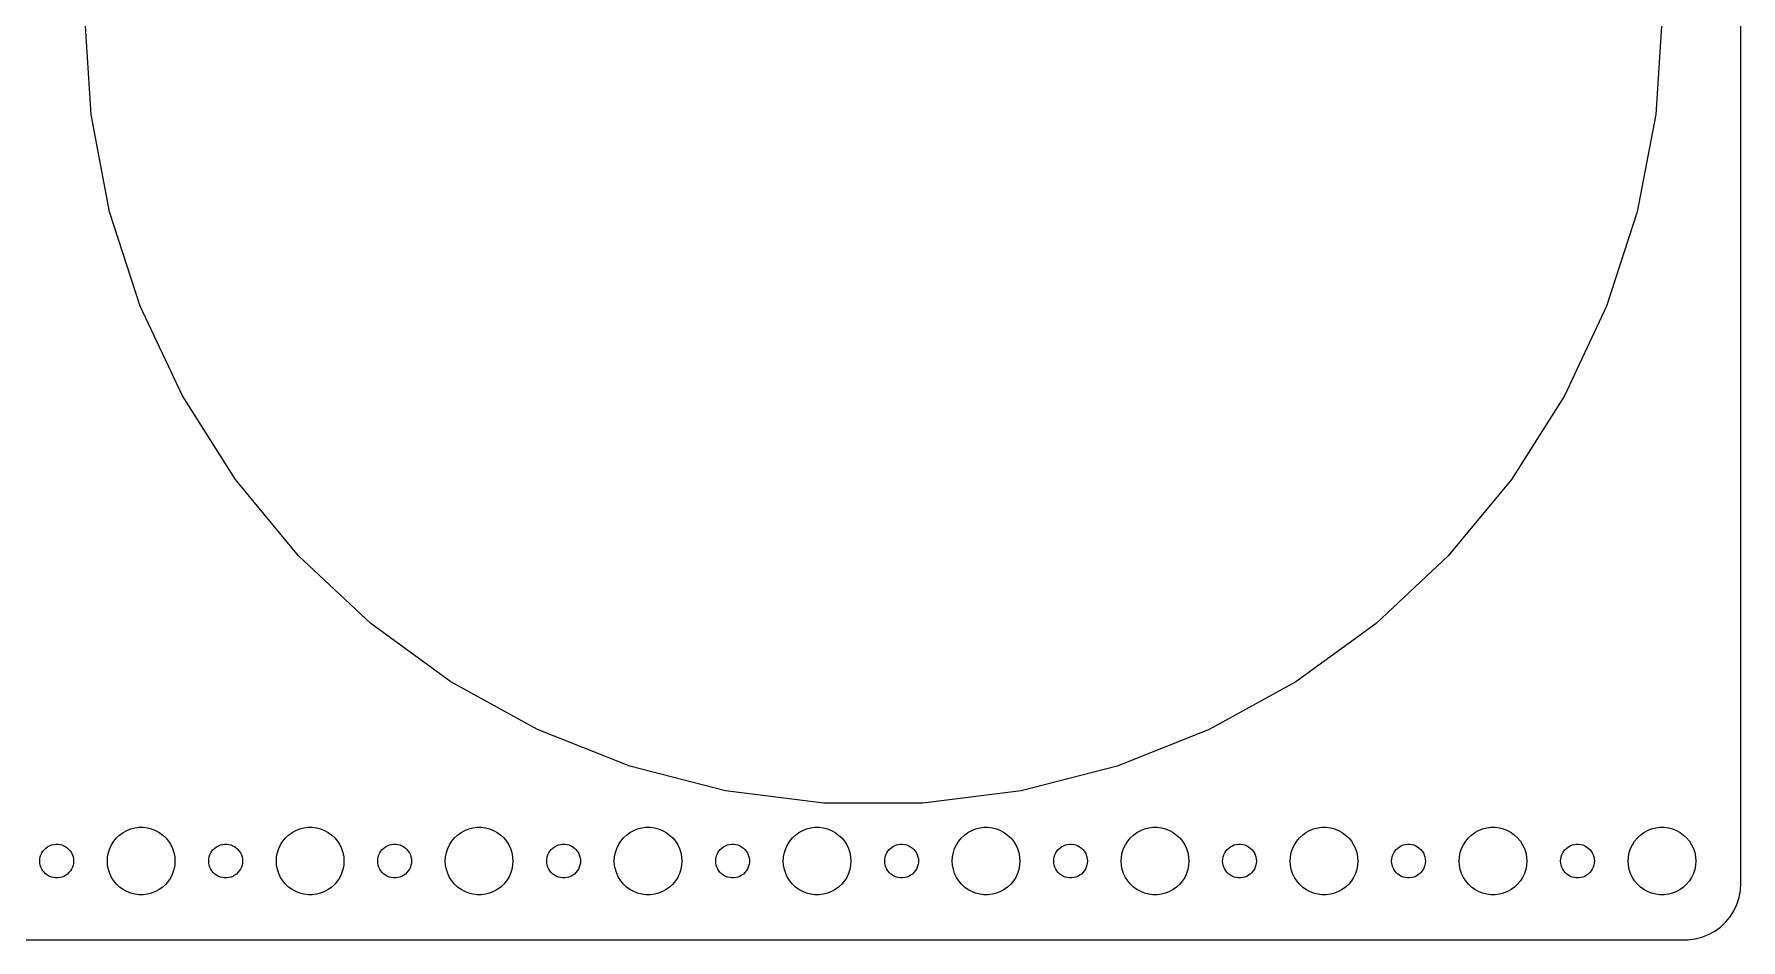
# Model space of a CAD drawing. Header units: metres. Extents: x -150 to 150, y -82 to 82.
# Drawn here: x -2 to 149.5, y -82 to -1.6 of the extents above; entities that cross this region are included whole.
import ezdxf

# ---------------------------------------------------------------- set-up
doc = ezdxf.new("R2010")
doc.units = ezdxf.units.M

msp = doc.modelspace()

# ---------------------------------------------------------------- linework, layer by layer
for p, q in [((149.5, -77), (149.5, 77)), ((3.05196, -8.77332), (2.5, 0)), ((142.5, 0), (141.948, -8.77332)), ((4.69917, -17.4083), (3.05196, -8.77332)), ((141.948, -8.77332), (140.301, -17.4083)), ((7.41563, -25.7687), (4.69917, -17.4083)), ((140.301, -17.4083), (137.584, -25.7687)), ((11.1585, -33.7227), (7.41563, -25.7687)), ((137.584, -25.7687), (133.841, -33.7227)), ((15.8688, -41.145), (11.1585, -33.7227)), ((133.841, -33.7227), (129.131, -41.145)), ((21.4722, -47.9183), (15.8688, -41.145)), ((129.131, -41.145), (123.528, -47.9183)), ((27.8803, -53.9359), (21.4722, -47.9183)), ((123.528, -47.9183), (117.12, -53.9359)), ((34.9921, -59.103), (27.8803, -53.9359)), ((117.12, -53.9359), (110.008, -59.103)), ((42.6954, -63.3379), (34.9921, -59.103)), ((110.008, -59.103), (102.305, -63.3379)), ((50.8688, -66.574), (42.6954, -63.3379)), ((102.305, -63.3379), (94.1312, -66.574)), ((59.3833, -68.7601), (50.8688, -66.574)), ((94.1312, -66.574), (85.6167, -68.7601)), ((68.1047, -69.8619), (59.3833, -68.7601)), ((85.6167, -68.7601), (76.8953, -69.8619)), ((76.8953, -69.8619), (68.1047, -69.8619)), ((5.31308, -72.9464), (5.58772, -72.6885)), ((5.58772, -72.6885), (5.89252, -72.467)), ((5.89252, -72.467), (6.22266, -72.2855)), ((6.22266, -72.2855), (6.57294, -72.1468)), ((6.57294, -72.1468), (6.93785, -72.0531)), ((6.93785, -72.0531), (7.31161, -72.0059)), ((7.31161, -72.0059), (7.68837, -72.0059)), ((7.68837, -72.0059), (8.06213, -72.0531)), ((8.06213, -72.0531), (8.42705, -72.1468)), ((8.42705, -72.1468), (8.77733, -72.2855)), ((8.77733, -72.2855), (9.10747, -72.467)), ((9.10747, -72.467), (9.41226, -72.6885)), ((9.41226, -72.6885), (9.6869, -72.9464)), ((20.3131, -72.9464), (20.5877, -72.6885)), ((20.5877, -72.6885), (20.8925, -72.467)), ((20.8925, -72.467), (21.2227, -72.2855)), ((21.2227, -72.2855), (21.5729, -72.1468)), ((21.5729, -72.1468), (21.9379, -72.0531)), ((21.9379, -72.0531), (22.3116, -72.0059)), ((22.3116, -72.0059), (22.6884, -72.0059)), ((22.6884, -72.0059), (23.0621, -72.0531)), ((23.0621, -72.0531), (23.427, -72.1468)), ((23.427, -72.1468), (23.7773, -72.2855)), ((23.7773, -72.2855), (24.1075, -72.467)), ((24.1075, -72.467), (24.4123, -72.6885)), ((24.4123, -72.6885), (24.6869, -72.9464)), ((35.3131, -72.9464), (35.5877, -72.6885)), ((35.5877, -72.6885), (35.8925, -72.467)), ((35.8925, -72.467), (36.2227, -72.2855)), ((36.2227, -72.2855), (36.5729, -72.1468)), ((36.5729, -72.1468), (36.9379, -72.0531)), ((36.9379, -72.0531), (37.3116, -72.0059)), ((37.3116, -72.0059), (37.6884, -72.0059)), ((37.6884, -72.0059), (38.0621, -72.0531)), ((38.0621, -72.0531), (38.427, -72.1468)), ((38.427, -72.1468), (38.7773, -72.2855)), ((38.7773, -72.2855), (39.1075, -72.467)), ((39.1075, -72.467), (39.4123, -72.6885)), ((39.4123, -72.6885), (39.6869, -72.9464)), ((50.3131, -72.9464), (50.5877, -72.6885)), ((50.5877, -72.6885), (50.8925, -72.467)), ((50.8925, -72.467), (51.2227, -72.2855)), ((51.2227, -72.2855), (51.5729, -72.1468)), ((51.5729, -72.1468), (51.9379, -72.0531)), ((51.9379, -72.0531), (52.3116, -72.0059)), ((52.3116, -72.0059), (52.6884, -72.0059)), ((52.6884, -72.0059), (53.0621, -72.0531)), ((53.0621, -72.0531), (53.427, -72.1468)), ((53.427, -72.1468), (53.7773, -72.2855)), ((53.7773, -72.2855), (54.1075, -72.467)), ((54.1075, -72.467), (54.4123, -72.6885)), ((54.4123, -72.6885), (54.6869, -72.9464)), ((65.3131, -72.9464), (65.5877, -72.6885)), ((65.5877, -72.6885), (65.8925, -72.467)), ((65.8925, -72.467), (66.2227, -72.2855)), ((66.2227, -72.2855), (66.573, -72.1468)), ((66.573, -72.1468), (66.9379, -72.0531)), ((66.9379, -72.0531), (67.3116, -72.0059)), ((67.3116, -72.0059), (67.6884, -72.0059)), ((67.6884, -72.0059), (68.0621, -72.0531)), ((68.0621, -72.0531), (68.427, -72.1468)), ((68.427, -72.1468), (68.7773, -72.2855)), ((68.7773, -72.2855), (69.1075, -72.467)), ((69.1075, -72.467), (69.4123, -72.6885)), ((69.4123, -72.6885), (69.6869, -72.9464)), ((80.3131, -72.9464), (80.5877, -72.6885)), ((80.5877, -72.6885), (80.8925, -72.467)), ((80.8925, -72.467), (81.2227, -72.2855)), ((81.2227, -72.2855), (81.573, -72.1468)), ((81.573, -72.1468), (81.9379, -72.0531)), ((81.9379, -72.0531), (82.3116, -72.0059)), ((82.3116, -72.0059), (82.6884, -72.0059)), ((82.6884, -72.0059), (83.0621, -72.0531)), ((83.0621, -72.0531), (83.427, -72.1468)), ((83.427, -72.1468), (83.7773, -72.2855)), ((83.7773, -72.2855), (84.1075, -72.467)), ((84.1075, -72.467), (84.4123, -72.6885)), ((84.4123, -72.6885), (84.6869, -72.9464)), ((95.3131, -72.9464), (95.5877, -72.6885)), ((95.5877, -72.6885), (95.8925, -72.467)), ((95.8925, -72.467), (96.2227, -72.2855)), ((96.2227, -72.2855), (96.573, -72.1468)), ((96.573, -72.1468), (96.9379, -72.0531)), ((96.9379, -72.0531), (97.3116, -72.0059)), ((97.3116, -72.0059), (97.6884, -72.0059)), ((97.6884, -72.0059), (98.0621, -72.0531)), ((98.0621, -72.0531), (98.427, -72.1468)), ((98.427, -72.1468), (98.7773, -72.2855)), ((98.7773, -72.2855), (99.1075, -72.467)), ((99.1075, -72.467), (99.4123, -72.6885)), ((99.4123, -72.6885), (99.6869, -72.9464)), ((110.313, -72.9464), (110.588, -72.6885)), ((110.588, -72.6885), (110.893, -72.467)), ((110.893, -72.467), (111.223, -72.2855)), ((111.223, -72.2855), (111.573, -72.1468)), ((111.573, -72.1468), (111.938, -72.0531)), ((111.938, -72.0531), (112.312, -72.0059)), ((112.312, -72.0059), (112.688, -72.0059)), ((112.688, -72.0059), (113.062, -72.0531)), ((113.062, -72.0531), (113.427, -72.1468)), ((113.427, -72.1468), (113.777, -72.2855)), ((113.777, -72.2855), (114.107, -72.467)), ((114.107, -72.467), (114.412, -72.6885)), ((114.412, -72.6885), (114.687, -72.9464)), ((125.313, -72.9464), (125.588, -72.6885)), ((125.588, -72.6885), (125.893, -72.467)), ((125.893, -72.467), (126.223, -72.2855)), ((126.223, -72.2855), (126.573, -72.1468)), ((126.573, -72.1468), (126.938, -72.0531)), ((126.938, -72.0531), (127.312, -72.0059)), ((127.312, -72.0059), (127.688, -72.0059)), ((127.688, -72.0059), (128.062, -72.0531)), ((128.062, -72.0531), (128.427, -72.1468)), ((128.427, -72.1468), (128.777, -72.2855)), ((128.777, -72.2855), (129.107, -72.467)), ((129.107, -72.467), (129.412, -72.6885)), ((129.412, -72.6885), (129.687, -72.9464)), ((140.313, -72.9464), (140.588, -72.6885)), ((140.588, -72.6885), (140.893, -72.467)), ((140.893, -72.467), (141.223, -72.2855)), ((141.223, -72.2855), (141.573, -72.1468)), ((141.573, -72.1468), (141.938, -72.0531)), ((141.938, -72.0531), (142.312, -72.0059)), ((142.312, -72.0059), (142.688, -72.0059)), ((142.688, -72.0059), (143.062, -72.0531)), ((143.062, -72.0531), (143.427, -72.1468)), ((143.427, -72.1468), (143.777, -72.2855)), ((143.777, -72.2855), (144.107, -72.467)), ((144.107, -72.467), (144.412, -72.6885)), ((144.412, -72.6885), (144.687, -72.9464)), ((-1.31445, -74.2774), (-1.21352, -74.1183)), ((-1.21352, -74.1183), (-1.09344, -73.9732)), ((-1.09344, -73.9732), (-0.95613, -73.8442)), ((-0.95613, -73.8442), (-0.80373, -73.7335)), ((-0.80373, -73.7335), (-0.63866, -73.6428)), ((-0.63866, -73.6428), (-0.46352, -73.5734)), ((-0.46352, -73.5734), (-0.28107, -73.5266)), ((-0.28107, -73.5266), (-0.09418, -73.503)), ((-0.09418, -73.503), (0.09418, -73.503)), ((0.09418, -73.503), (0.28107, -73.5266)), ((0.28107, -73.5266), (0.46352, -73.5734)), ((0.46352, -73.5734), (0.63866, -73.6428)), ((0.63866, -73.6428), (0.80373, -73.7335)), ((0.80373, -73.7335), (0.95613, -73.8442)), ((0.95613, -73.8442), (1.09344, -73.9732)), ((1.09344, -73.9732), (1.21352, -74.1183)), ((1.21352, -74.1183), (1.31445, -74.2774)), ((4.59424, -74.2539), (4.71066, -73.8956)), ((4.71066, -73.8956), (4.87108, -73.5547)), ((4.87108, -73.5547), (5.07294, -73.2366)), ((5.07294, -73.2366), (5.31308, -72.9464)), ((9.6869, -72.9464), (9.92705, -73.2366)), ((9.92705, -73.2366), (10.1289, -73.5547)), ((10.1289, -73.5547), (10.2893, -73.8956)), ((10.2893, -73.8956), (10.4057, -74.2539)), ((13.6855, -74.2774), (13.7865, -74.1183)), ((13.7865, -74.1183), (13.9065, -73.9732)), ((13.9065, -73.9732), (14.0439, -73.8442)), ((14.0439, -73.8442), (14.1963, -73.7335)), ((14.1963, -73.7335), (14.3613, -73.6428)), ((14.3613, -73.6428), (14.5365, -73.5734)), ((14.5365, -73.5734), (14.7189, -73.5266)), ((14.7189, -73.5266), (14.9058, -73.503)), ((14.9058, -73.503), (15.0942, -73.503)), ((15.0942, -73.503), (15.2811, -73.5266)), ((15.2811, -73.5266), (15.4635, -73.5734)), ((15.4635, -73.5734), (15.6387, -73.6428)), ((15.6387, -73.6428), (15.8037, -73.7335)), ((15.8037, -73.7335), (15.9561, -73.8442)), ((15.9561, -73.8442), (16.0934, -73.9732)), ((16.0934, -73.9732), (16.2135, -74.1183)), ((16.2135, -74.1183), (16.3145, -74.2774)), ((19.5942, -74.2539), (19.7107, -73.8956)), ((19.7107, -73.8956), (19.8711, -73.5547)), ((19.8711, -73.5547), (20.0729, -73.2366)), ((20.0729, -73.2366), (20.3131, -72.9464)), ((24.6869, -72.9464), (24.927, -73.2366)), ((24.927, -73.2366), (25.1289, -73.5547)), ((25.1289, -73.5547), (25.2893, -73.8956)), ((25.2893, -73.8956), (25.4057, -74.2539)), ((28.6855, -74.2774), (28.7865, -74.1183)), ((28.7865, -74.1183), (28.9065, -73.9732)), ((28.9065, -73.9732), (29.0439, -73.8442)), ((29.0439, -73.8442), (29.1963, -73.7335)), ((29.1963, -73.7335), (29.3613, -73.6428)), ((29.3613, -73.6428), (29.5365, -73.5734)), ((29.5365, -73.5734), (29.7189, -73.5266)), ((29.7189, -73.5266), (29.9058, -73.503)), ((29.9058, -73.503), (30.0942, -73.503)), ((30.0942, -73.503), (30.2811, -73.5266)), ((30.2811, -73.5266), (30.4635, -73.5734)), ((30.4635, -73.5734), (30.6387, -73.6428)), ((30.6387, -73.6428), (30.8037, -73.7335)), ((30.8037, -73.7335), (30.9561, -73.8442)), ((30.9561, -73.8442), (31.0934, -73.9732)), ((31.0934, -73.9732), (31.2135, -74.1183)), ((31.2135, -74.1183), (31.3145, -74.2774)), ((34.5942, -74.2539), (34.7107, -73.8956)), ((34.7107, -73.8956), (34.8711, -73.5547)), ((34.8711, -73.5547), (35.0729, -73.2366)), ((35.0729, -73.2366), (35.3131, -72.9464)), ((39.6869, -72.9464), (39.927, -73.2366)), ((39.927, -73.2366), (40.1289, -73.5547)), ((40.1289, -73.5547), (40.2893, -73.8956)), ((40.2893, -73.8956), (40.4057, -74.2539)), ((43.6855, -74.2774), (43.7865, -74.1183)), ((43.7865, -74.1183), (43.9065, -73.9732)), ((43.9065, -73.9732), (44.0439, -73.8442)), ((44.0439, -73.8442), (44.1963, -73.7335)), ((44.1963, -73.7335), (44.3613, -73.6428)), ((44.3613, -73.6428), (44.5365, -73.5734)), ((44.5365, -73.5734), (44.7189, -73.5266)), ((44.7189, -73.5266), (44.9058, -73.503)), ((44.9058, -73.503), (45.0942, -73.503)), ((45.0942, -73.503), (45.2811, -73.5266)), ((45.2811, -73.5266), (45.4635, -73.5734)), ((45.4635, -73.5734), (45.6387, -73.6428)), ((45.6387, -73.6428), (45.8037, -73.7335)), ((45.8037, -73.7335), (45.9561, -73.8442)), ((45.9561, -73.8442), (46.0934, -73.9732)), ((46.0934, -73.9732), (46.2135, -74.1183)), ((46.2135, -74.1183), (46.3145, -74.2774)), ((49.5942, -74.2539), (49.7107, -73.8956)), ((49.7107, -73.8956), (49.8711, -73.5547)), ((49.8711, -73.5547), (50.0729, -73.2366)), ((50.0729, -73.2366), (50.3131, -72.9464)), ((54.6869, -72.9464), (54.927, -73.2366)), ((54.927, -73.2366), (55.1289, -73.5547)), ((55.1289, -73.5547), (55.2893, -73.8956)), ((55.2893, -73.8956), (55.4057, -74.2539)), ((58.6855, -74.2774), (58.7865, -74.1183)), ((58.7865, -74.1183), (58.9065, -73.9732)), ((58.9065, -73.9732), (59.0439, -73.8442)), ((59.0439, -73.8442), (59.1963, -73.7335)), ((59.1963, -73.7335), (59.3613, -73.6428)), ((59.3613, -73.6428), (59.5365, -73.5734)), ((59.5365, -73.5734), (59.7189, -73.5266)), ((59.7189, -73.5266), (59.9058, -73.503)), ((59.9058, -73.503), (60.0942, -73.503)), ((60.0942, -73.503), (60.2811, -73.5266)), ((60.2811, -73.5266), (60.4635, -73.5734)), ((60.4635, -73.5734), (60.6387, -73.6428)), ((60.6387, -73.6428), (60.8037, -73.7335)), ((60.8037, -73.7335), (60.9561, -73.8442)), ((60.9561, -73.8442), (61.0934, -73.9732)), ((61.0934, -73.9732), (61.2135, -74.1183)), ((61.2135, -74.1183), (61.3145, -74.2774)), ((64.5943, -74.2539), (64.7107, -73.8956)), ((64.7107, -73.8956), (64.8711, -73.5547)), ((64.8711, -73.5547), (65.073, -73.2366)), ((65.073, -73.2366), (65.3131, -72.9464)), ((69.6869, -72.9464), (69.927, -73.2366)), ((69.927, -73.2366), (70.1289, -73.5547)), ((70.1289, -73.5547), (70.2893, -73.8956)), ((70.2893, -73.8956), (70.4057, -74.2539)), ((73.6855, -74.2774), (73.7865, -74.1183)), ((73.7865, -74.1183), (73.9065, -73.9732)), ((73.9065, -73.9732), (74.0439, -73.8442)), ((74.0439, -73.8442), (74.1963, -73.7335)), ((74.1963, -73.7335), (74.3613, -73.6428)), ((74.3613, -73.6428), (74.5365, -73.5734)), ((74.5365, -73.5734), (74.7189, -73.5266)), ((74.7189, -73.5266), (74.9058, -73.503)), ((74.9058, -73.503), (75.0942, -73.503)), ((75.0942, -73.503), (75.2811, -73.5266)), ((75.2811, -73.5266), (75.4635, -73.5734)), ((75.4635, -73.5734), (75.6387, -73.6428)), ((75.6387, -73.6428), (75.8037, -73.7335)), ((75.8037, -73.7335), (75.9561, -73.8442)), ((75.9561, -73.8442), (76.0934, -73.9732)), ((76.0934, -73.9732), (76.2135, -74.1183)), ((76.2135, -74.1183), (76.3145, -74.2774)), ((79.5943, -74.2539), (79.7107, -73.8956)), ((79.7107, -73.8956), (79.8711, -73.5547)), ((79.8711, -73.5547), (80.073, -73.2366)), ((80.073, -73.2366), (80.3131, -72.9464)), ((84.6869, -72.9464), (84.927, -73.2366)), ((84.927, -73.2366), (85.1289, -73.5547)), ((85.1289, -73.5547), (85.2893, -73.8956)), ((85.2893, -73.8956), (85.4057, -74.2539)), ((88.6855, -74.2774), (88.7865, -74.1183)), ((88.7865, -74.1183), (88.9065, -73.9732)), ((88.9065, -73.9732), (89.0439, -73.8442)), ((89.0439, -73.8442), (89.1963, -73.7335)), ((89.1963, -73.7335), (89.3613, -73.6428)), ((89.3613, -73.6428), (89.5365, -73.5734)), ((89.5365, -73.5734), (89.7189, -73.5266)), ((89.7189, -73.5266), (89.9058, -73.503)), ((89.9058, -73.503), (90.0942, -73.503)), ((90.0942, -73.503), (90.2811, -73.5266)), ((90.2811, -73.5266), (90.4635, -73.5734)), ((90.4635, -73.5734), (90.6387, -73.6428)), ((90.6387, -73.6428), (90.8037, -73.7335)), ((90.8037, -73.7335), (90.9561, -73.8442)), ((90.9561, -73.8442), (91.0934, -73.9732)), ((91.0934, -73.9732), (91.2135, -74.1183)), ((91.2135, -74.1183), (91.3145, -74.2774)), ((94.5943, -74.2539), (94.7107, -73.8956)), ((94.7107, -73.8956), (94.8711, -73.5547)), ((94.8711, -73.5547), (95.073, -73.2366)), ((95.073, -73.2366), (95.3131, -72.9464)), ((99.6869, -72.9464), (99.927, -73.2366)), ((99.927, -73.2366), (100.129, -73.5547)), ((100.129, -73.5547), (100.289, -73.8956)), ((100.289, -73.8956), (100.406, -74.2539)), ((103.686, -74.2774), (103.786, -74.1183)), ((103.786, -74.1183), (103.907, -73.9732)), ((103.907, -73.9732), (104.044, -73.8442)), ((104.044, -73.8442), (104.196, -73.7335)), ((104.196, -73.7335), (104.361, -73.6428)), ((104.361, -73.6428), (104.536, -73.5734)), ((104.536, -73.5734), (104.719, -73.5266)), ((104.719, -73.5266), (104.906, -73.503)), ((104.906, -73.503), (105.094, -73.503)), ((105.094, -73.503), (105.281, -73.5266)), ((105.281, -73.5266), (105.464, -73.5734)), ((105.464, -73.5734), (105.639, -73.6428)), ((105.639, -73.6428), (105.804, -73.7335)), ((105.804, -73.7335), (105.956, -73.8442)), ((105.956, -73.8442), (106.093, -73.9732)), ((106.093, -73.9732), (106.214, -74.1183)), ((106.214, -74.1183), (106.314, -74.2774)), ((109.594, -74.2539), (109.711, -73.8956)), ((109.711, -73.8956), (109.871, -73.5547)), ((109.871, -73.5547), (110.073, -73.2366)), ((110.073, -73.2366), (110.313, -72.9464)), ((114.687, -72.9464), (114.927, -73.2366)), ((114.927, -73.2366), (115.129, -73.5547)), ((115.129, -73.5547), (115.289, -73.8956)), ((115.289, -73.8956), (115.406, -74.2539)), ((118.686, -74.2774), (118.786, -74.1183)), ((118.786, -74.1183), (118.907, -73.9732)), ((118.907, -73.9732), (119.044, -73.8442)), ((119.044, -73.8442), (119.196, -73.7335)), ((119.196, -73.7335), (119.361, -73.6428)), ((119.361, -73.6428), (119.536, -73.5734)), ((119.536, -73.5734), (119.719, -73.5266)), ((119.719, -73.5266), (119.906, -73.503)), ((119.906, -73.503), (120.094, -73.503)), ((120.094, -73.503), (120.281, -73.5266)), ((120.281, -73.5266), (120.464, -73.5734)), ((120.464, -73.5734), (120.639, -73.6428)), ((120.639, -73.6428), (120.804, -73.7335)), ((120.804, -73.7335), (120.956, -73.8442)), ((120.956, -73.8442), (121.093, -73.9732)), ((121.093, -73.9732), (121.214, -74.1183)), ((121.214, -74.1183), (121.314, -74.2774)), ((124.594, -74.2539), (124.711, -73.8956)), ((124.711, -73.8956), (124.871, -73.5547)), ((124.871, -73.5547), (125.073, -73.2366)), ((125.073, -73.2366), (125.313, -72.9464)), ((129.687, -72.9464), (129.927, -73.2366)), ((129.927, -73.2366), (130.129, -73.5547)), ((130.129, -73.5547), (130.289, -73.8956)), ((130.289, -73.8956), (130.406, -74.2539)), ((133.686, -74.2774), (133.786, -74.1183)), ((133.786, -74.1183), (133.907, -73.9732)), ((133.907, -73.9732), (134.044, -73.8442)), ((134.044, -73.8442), (134.196, -73.7335)), ((134.196, -73.7335), (134.361, -73.6428)), ((134.361, -73.6428), (134.536, -73.5734)), ((134.536, -73.5734), (134.719, -73.5266)), ((134.719, -73.5266), (134.906, -73.503)), ((134.906, -73.503), (135.094, -73.503)), ((135.094, -73.503), (135.281, -73.5266)), ((135.281, -73.5266), (135.464, -73.5734)), ((135.464, -73.5734), (135.639, -73.6428)), ((135.639, -73.6428), (135.804, -73.7335)), ((135.804, -73.7335), (135.956, -73.8442)), ((135.956, -73.8442), (136.093, -73.9732)), ((136.093, -73.9732), (136.214, -74.1183)), ((136.214, -74.1183), (136.314, -74.2774)), ((139.594, -74.2539), (139.711, -73.8956)), ((139.711, -73.8956), (139.871, -73.5547)), ((139.871, -73.5547), (140.073, -73.2366)), ((140.073, -73.2366), (140.313, -72.9464)), ((144.687, -72.9464), (144.927, -73.2366)), ((144.927, -73.2366), (145.129, -73.5547)), ((145.129, -73.5547), (145.289, -73.8956)), ((145.289, -73.8956), (145.406, -74.2539)), ((-1.5, -75), (-1.48816, -74.812)), ((-1.48816, -75.188), (-1.5, -75)), ((-1.48816, -74.812), (-1.45287, -74.627)), ((-1.45287, -75.373), (-1.48816, -75.188)), ((-1.45287, -74.627), (-1.39465, -74.4478)), ((-1.39465, -75.5522), (-1.45287, -75.373)), ((-1.39465, -74.4478), (-1.31445, -74.2774)), ((-1.31445, -75.7226), (-1.39465, -75.5522)), ((-1.21352, -75.8817), (-1.31445, -75.7226)), ((1.31445, -75.7226), (1.21352, -75.8817)), ((1.31445, -74.2774), (1.39465, -74.4478)), ((1.39465, -75.5522), (1.31445, -75.7226)), ((1.39465, -74.4478), (1.45287, -74.627)), ((1.45287, -75.373), (1.39465, -75.5522)), ((1.45287, -74.627), (1.48816, -74.812)), ((1.48816, -75.188), (1.45287, -75.373)), ((1.48816, -74.812), (1.5, -75)), ((1.5, -75), (1.48816, -75.188)), ((4.5, -75), (4.52365, -74.624)), ((4.52365, -75.376), (4.5, -75)), ((4.52365, -74.624), (4.59424, -74.2539)), ((4.59424, -75.7461), (4.52365, -75.376)), ((4.71066, -76.1044), (4.59424, -75.7461)), ((10.4057, -75.7461), (10.2893, -76.1044)), ((10.4057, -74.2539), (10.4763, -74.624)), ((10.4763, -75.376), (10.4057, -75.7461)), ((10.4763, -74.624), (10.5, -75)), ((10.5, -75), (10.4763, -75.376)), ((13.5, -75), (13.5118, -74.812)), ((13.5118, -75.188), (13.5, -75)), ((13.5118, -74.812), (13.5471, -74.627)), ((13.5471, -75.373), (13.5118, -75.188)), ((13.5471, -74.627), (13.6053, -74.4478)), ((13.6053, -75.5522), (13.5471, -75.373)), ((13.6053, -74.4478), (13.6855, -74.2774)), ((13.6855, -75.7226), (13.6053, -75.5522)), ((13.7865, -75.8817), (13.6855, -75.7226)), ((16.3145, -75.7226), (16.2135, -75.8817)), ((16.3145, -74.2774), (16.3947, -74.4478)), ((16.3947, -75.5522), (16.3145, -75.7226)), ((16.3947, -74.4478), (16.4529, -74.627)), ((16.4529, -75.373), (16.3947, -75.5522)), ((16.4529, -74.627), (16.4882, -74.812)), ((16.4882, -75.188), (16.4529, -75.373)), ((16.4882, -74.812), (16.5, -75)), ((16.5, -75), (16.4882, -75.188)), ((19.5, -75), (19.5237, -74.624)), ((19.5237, -75.376), (19.5, -75)), ((19.5237, -74.624), (19.5942, -74.2539)), ((19.5942, -75.7461), (19.5237, -75.376)), ((19.7107, -76.1044), (19.5942, -75.7461)), ((25.4057, -75.7461), (25.2893, -76.1044)), ((25.4057, -74.2539), (25.4763, -74.624)), ((25.4763, -75.376), (25.4057, -75.7461)), ((25.4763, -74.624), (25.5, -75)), ((25.5, -75), (25.4763, -75.376)), ((28.5, -75), (28.5118, -74.812)), ((28.5118, -75.188), (28.5, -75)), ((28.5118, -74.812), (28.5471, -74.627)), ((28.5471, -75.373), (28.5118, -75.188)), ((28.5471, -74.627), (28.6053, -74.4478)), ((28.6053, -75.5522), (28.5471, -75.373)), ((28.6053, -74.4478), (28.6855, -74.2774)), ((28.6855, -75.7226), (28.6053, -75.5522)), ((28.7865, -75.8817), (28.6855, -75.7226)), ((31.3145, -75.7226), (31.2135, -75.8817)), ((31.3145, -74.2774), (31.3947, -74.4478)), ((31.3947, -75.5522), (31.3145, -75.7226)), ((31.3947, -74.4478), (31.4529, -74.627)), ((31.4529, -75.373), (31.3947, -75.5522)), ((31.4529, -74.627), (31.4882, -74.812)), ((31.4882, -75.188), (31.4529, -75.373)), ((31.4882, -74.812), (31.5, -75)), ((31.5, -75), (31.4882, -75.188)), ((34.5, -75), (34.5237, -74.624)), ((34.5237, -75.376), (34.5, -75)), ((34.5237, -74.624), (34.5942, -74.2539)), ((34.5942, -75.7461), (34.5237, -75.376)), ((34.7107, -76.1044), (34.5942, -75.7461)), ((40.4057, -75.7461), (40.2893, -76.1044)), ((40.4057, -74.2539), (40.4763, -74.624)), ((40.4763, -75.376), (40.4057, -75.7461)), ((40.4763, -74.624), (40.5, -75)), ((40.5, -75), (40.4763, -75.376)), ((43.5, -75), (43.5118, -74.812)), ((43.5118, -75.188), (43.5, -75)), ((43.5118, -74.812), (43.5471, -74.627)), ((43.5471, -75.373), (43.5118, -75.188)), ((43.5471, -74.627), (43.6053, -74.4478)), ((43.6053, -75.5522), (43.5471, -75.373)), ((43.6053, -74.4478), (43.6855, -74.2774)), ((43.6855, -75.7226), (43.6053, -75.5522)), ((43.7865, -75.8817), (43.6855, -75.7226)), ((46.3145, -75.7226), (46.2135, -75.8817)), ((46.3145, -74.2774), (46.3947, -74.4478)), ((46.3947, -75.5522), (46.3145, -75.7226)), ((46.3947, -74.4478), (46.4529, -74.627)), ((46.4529, -75.373), (46.3947, -75.5522)), ((46.4529, -74.627), (46.4882, -74.812)), ((46.4882, -75.188), (46.4529, -75.373)), ((46.4882, -74.812), (46.5, -75)), ((46.5, -75), (46.4882, -75.188)), ((49.5, -75), (49.5237, -74.624)), ((49.5237, -75.376), (49.5, -75)), ((49.5237, -74.624), (49.5942, -74.2539)), ((49.5942, -75.7461), (49.5237, -75.376)), ((49.7107, -76.1044), (49.5942, -75.7461)), ((55.4057, -75.7461), (55.2893, -76.1044)), ((55.4057, -74.2539), (55.4763, -74.624)), ((55.4763, -75.376), (55.4057, -75.7461)), ((55.4763, -74.624), (55.5, -75)), ((55.5, -75), (55.4763, -75.376)), ((58.5, -75), (58.5118, -74.812)), ((58.5118, -75.188), (58.5, -75)), ((58.5118, -74.812), (58.5471, -74.627)), ((58.5471, -75.373), (58.5118, -75.188)), ((58.5471, -74.627), (58.6053, -74.4478)), ((58.6053, -75.5522), (58.5471, -75.373)), ((58.6053, -74.4478), (58.6855, -74.2774)), ((58.6855, -75.7226), (58.6053, -75.5522)), ((58.7865, -75.8817), (58.6855, -75.7226)), ((61.3145, -75.7226), (61.2135, -75.8817)), ((61.3145, -74.2774), (61.3947, -74.4478)), ((61.3947, -75.5522), (61.3145, -75.7226)), ((61.3947, -74.4478), (61.4529, -74.627)), ((61.4529, -75.373), (61.3947, -75.5522)), ((61.4529, -74.627), (61.4882, -74.812)), ((61.4882, -75.188), (61.4529, -75.373)), ((61.4882, -74.812), (61.5, -75)), ((61.5, -75), (61.4882, -75.188)), ((64.5, -75), (64.5237, -74.624)), ((64.5237, -75.376), (64.5, -75)), ((64.5237, -74.624), (64.5943, -74.2539)), ((64.5943, -75.7461), (64.5237, -75.376)), ((64.7107, -76.1044), (64.5943, -75.7461)), ((70.4057, -75.7461), (70.2893, -76.1044)), ((70.4057, -74.2539), (70.4763, -74.624)), ((70.4763, -75.376), (70.4057, -75.7461)), ((70.4763, -74.624), (70.5, -75)), ((70.5, -75), (70.4763, -75.376)), ((73.5, -75), (73.5118, -74.812)), ((73.5118, -75.188), (73.5, -75)), ((73.5118, -74.812), (73.5471, -74.627)), ((73.5471, -75.373), (73.5118, -75.188)), ((73.5471, -74.627), (73.6053, -74.4478)), ((73.6053, -75.5522), (73.5471, -75.373)), ((73.6053, -74.4478), (73.6855, -74.2774)), ((73.6855, -75.7226), (73.6053, -75.5522)), ((73.7865, -75.8817), (73.6855, -75.7226)), ((76.3145, -75.7226), (76.2135, -75.8817)), ((76.3145, -74.2774), (76.3947, -74.4478)), ((76.3947, -75.5522), (76.3145, -75.7226)), ((76.3947, -74.4478), (76.4529, -74.627)), ((76.4529, -75.373), (76.3947, -75.5522)), ((76.4529, -74.627), (76.4882, -74.812)), ((76.4882, -75.188), (76.4529, -75.373)), ((76.4882, -74.812), (76.5, -75)), ((76.5, -75), (76.4882, -75.188)), ((79.5, -75), (79.5237, -74.624)), ((79.5237, -75.376), (79.5, -75)), ((79.5237, -74.624), (79.5943, -74.2539)), ((79.5943, -75.7461), (79.5237, -75.376)), ((79.7107, -76.1044), (79.5943, -75.7461)), ((85.4057, -75.7461), (85.2893, -76.1044)), ((85.4057, -74.2539), (85.4763, -74.624)), ((85.4763, -75.376), (85.4057, -75.7461)), ((85.4763, -74.624), (85.5, -75)), ((85.5, -75), (85.4763, -75.376)), ((88.5, -75), (88.5118, -74.812)), ((88.5118, -75.188), (88.5, -75)), ((88.5118, -74.812), (88.5471, -74.627)), ((88.5471, -75.373), (88.5118, -75.188)), ((88.5471, -74.627), (88.6053, -74.4478)), ((88.6053, -75.5522), (88.5471, -75.373)), ((88.6053, -74.4478), (88.6855, -74.2774)), ((88.6855, -75.7226), (88.6053, -75.5522)), ((88.7865, -75.8817), (88.6855, -75.7226)), ((91.3145, -75.7226), (91.2135, -75.8817)), ((91.3145, -74.2774), (91.3947, -74.4478)), ((91.3947, -75.5522), (91.3145, -75.7226)), ((91.3947, -74.4478), (91.4529, -74.627)), ((91.4529, -75.373), (91.3947, -75.5522)), ((91.4529, -74.627), (91.4882, -74.812)), ((91.4882, -75.188), (91.4529, -75.373)), ((91.4882, -74.812), (91.5, -75)), ((91.5, -75), (91.4882, -75.188)), ((94.5, -75), (94.5237, -74.624)), ((94.5237, -75.376), (94.5, -75)), ((94.5237, -74.624), (94.5943, -74.2539)), ((94.5943, -75.7461), (94.5237, -75.376)), ((94.7107, -76.1044), (94.5943, -75.7461)), ((100.406, -75.7461), (100.289, -76.1044)), ((100.406, -74.2539), (100.476, -74.624)), ((100.476, -75.376), (100.406, -75.7461)), ((100.476, -74.624), (100.5, -75)), ((100.5, -75), (100.476, -75.376)), ((103.5, -75), (103.512, -74.812)), ((103.512, -75.188), (103.5, -75)), ((103.512, -74.812), (103.547, -74.627)), ((103.547, -75.373), (103.512, -75.188)), ((103.547, -74.627), (103.605, -74.4478)), ((103.605, -75.5522), (103.547, -75.373)), ((103.605, -74.4478), (103.686, -74.2774)), ((103.686, -75.7226), (103.605, -75.5522)), ((103.786, -75.8817), (103.686, -75.7226)), ((106.314, -75.7226), (106.214, -75.8817)), ((106.314, -74.2774), (106.395, -74.4478)), ((106.395, -75.5522), (106.314, -75.7226)), ((106.395, -74.4478), (106.453, -74.627)), ((106.453, -75.373), (106.395, -75.5522)), ((106.453, -74.627), (106.488, -74.812)), ((106.488, -75.188), (106.453, -75.373)), ((106.488, -74.812), (106.5, -75)), ((106.5, -75), (106.488, -75.188)), ((109.5, -75), (109.524, -74.624)), ((109.524, -75.376), (109.5, -75)), ((109.524, -74.624), (109.594, -74.2539)), ((109.594, -75.7461), (109.524, -75.376)), ((109.711, -76.1044), (109.594, -75.7461)), ((115.406, -75.7461), (115.289, -76.1044)), ((115.406, -74.2539), (115.476, -74.624)), ((115.476, -75.376), (115.406, -75.7461)), ((115.476, -74.624), (115.5, -75)), ((115.5, -75), (115.476, -75.376)), ((118.5, -75), (118.512, -74.812)), ((118.512, -75.188), (118.5, -75)), ((118.512, -74.812), (118.547, -74.627)), ((118.547, -75.373), (118.512, -75.188)), ((118.547, -74.627), (118.605, -74.4478)), ((118.605, -75.5522), (118.547, -75.373)), ((118.605, -74.4478), (118.686, -74.2774)), ((118.686, -75.7226), (118.605, -75.5522)), ((118.786, -75.8817), (118.686, -75.7226)), ((121.314, -75.7226), (121.214, -75.8817)), ((121.314, -74.2774), (121.395, -74.4478)), ((121.395, -75.5522), (121.314, -75.7226)), ((121.395, -74.4478), (121.453, -74.627)), ((121.453, -75.373), (121.395, -75.5522)), ((121.453, -74.627), (121.488, -74.812)), ((121.488, -75.188), (121.453, -75.373)), ((121.488, -74.812), (121.5, -75)), ((121.5, -75), (121.488, -75.188)), ((124.5, -75), (124.524, -74.624)), ((124.524, -75.376), (124.5, -75)), ((124.524, -74.624), (124.594, -74.2539)), ((124.594, -75.7461), (124.524, -75.376)), ((124.711, -76.1044), (124.594, -75.7461)), ((130.406, -75.7461), (130.289, -76.1044)), ((130.406, -74.2539), (130.476, -74.624)), ((130.476, -75.376), (130.406, -75.7461)), ((130.476, -74.624), (130.5, -75)), ((130.5, -75), (130.476, -75.376)), ((133.5, -75), (133.512, -74.812)), ((133.512, -75.188), (133.5, -75)), ((133.512, -74.812), (133.547, -74.627)), ((133.547, -75.373), (133.512, -75.188)), ((133.547, -74.627), (133.605, -74.4478)), ((133.605, -75.5522), (133.547, -75.373)), ((133.605, -74.4478), (133.686, -74.2774)), ((133.686, -75.7226), (133.605, -75.5522)), ((133.786, -75.8817), (133.686, -75.7226)), ((136.314, -75.7226), (136.214, -75.8817)), ((136.314, -74.2774), (136.395, -74.4478)), ((136.395, -75.5522), (136.314, -75.7226)), ((136.395, -74.4478), (136.453, -74.627)), ((136.453, -75.373), (136.395, -75.5522)), ((136.453, -74.627), (136.488, -74.812)), ((136.488, -75.188), (136.453, -75.373)), ((136.488, -74.812), (136.5, -75)), ((136.5, -75), (136.488, -75.188)), ((139.5, -75), (139.524, -74.624)), ((139.524, -75.376), (139.5, -75)), ((139.524, -74.624), (139.594, -74.2539)), ((139.594, -75.7461), (139.524, -75.376)), ((139.711, -76.1044), (139.594, -75.7461)), ((145.406, -75.7461), (145.289, -76.1044)), ((145.406, -74.2539), (145.476, -74.624)), ((145.476, -75.376), (145.406, -75.7461)), ((145.476, -74.624), (145.5, -75)), ((145.5, -75), (145.476, -75.376)), ((-1.09344, -76.0268), (-1.21352, -75.8817)), ((-0.95613, -76.1558), (-1.09344, -76.0268)), ((-0.80373, -76.2665), (-0.95613, -76.1558)), ((-0.63866, -76.3572), (-0.80373, -76.2665)), ((-0.46352, -76.4266), (-0.63866, -76.3572)), ((-0.28107, -76.4734), (-0.46352, -76.4266)), ((-0.09418, -76.497), (-0.28107, -76.4734)), ((0.09418, -76.497), (-0.09418, -76.497)), ((0.28107, -76.4734), (0.09418, -76.497)), ((0.46352, -76.4266), (0.28107, -76.4734)), ((0.63866, -76.3572), (0.46352, -76.4266)), ((0.80373, -76.2665), (0.63866, -76.3572)), ((0.95613, -76.1558), (0.80373, -76.2665)), ((1.09344, -76.0268), (0.95613, -76.1558)), ((1.21352, -75.8817), (1.09344, -76.0268)), ((4.87108, -76.4453), (4.71066, -76.1044)), ((5.07294, -76.7634), (4.87108, -76.4453)), ((5.31308, -77.0536), (5.07294, -76.7634)), ((5.58772, -77.3115), (5.31308, -77.0536)), ((9.6869, -77.0536), (9.41226, -77.3115)), ((9.92705, -76.7634), (9.6869, -77.0536)), ((10.1289, -76.4453), (9.92705, -76.7634)), ((10.2893, -76.1044), (10.1289, -76.4453)), ((13.9065, -76.0268), (13.7865, -75.8817)), ((14.0439, -76.1558), (13.9065, -76.0268)), ((14.1963, -76.2665), (14.0439, -76.1558)), ((14.3613, -76.3572), (14.1963, -76.2665)), ((14.5365, -76.4266), (14.3613, -76.3572)), ((14.7189, -76.4734), (14.5365, -76.4266)), ((14.9058, -76.497), (14.7189, -76.4734)), ((15.0942, -76.497), (14.9058, -76.497)), ((15.2811, -76.4734), (15.0942, -76.497)), ((15.4635, -76.4266), (15.2811, -76.4734)), ((15.6387, -76.3572), (15.4635, -76.4266)), ((15.8037, -76.2665), (15.6387, -76.3572)), ((15.9561, -76.1558), (15.8037, -76.2665)), ((16.0934, -76.0268), (15.9561, -76.1558)), ((16.2135, -75.8817), (16.0934, -76.0268)), ((19.8711, -76.4453), (19.7107, -76.1044)), ((20.0729, -76.7634), (19.8711, -76.4453)), ((20.3131, -77.0536), (20.0729, -76.7634)), ((20.5877, -77.3115), (20.3131, -77.0536)), ((24.6869, -77.0536), (24.4123, -77.3115)), ((24.927, -76.7634), (24.6869, -77.0536)), ((25.1289, -76.4453), (24.927, -76.7634)), ((25.2893, -76.1044), (25.1289, -76.4453)), ((28.9065, -76.0268), (28.7865, -75.8817)), ((29.0439, -76.1558), (28.9065, -76.0268)), ((29.1963, -76.2665), (29.0439, -76.1558)), ((29.3613, -76.3572), (29.1963, -76.2665)), ((29.5365, -76.4266), (29.3613, -76.3572)), ((29.7189, -76.4734), (29.5365, -76.4266)), ((29.9058, -76.497), (29.7189, -76.4734)), ((30.0942, -76.497), (29.9058, -76.497)), ((30.2811, -76.4734), (30.0942, -76.497)), ((30.4635, -76.4266), (30.2811, -76.4734)), ((30.6387, -76.3572), (30.4635, -76.4266)), ((30.8037, -76.2665), (30.6387, -76.3572)), ((30.9561, -76.1558), (30.8037, -76.2665)), ((31.0934, -76.0268), (30.9561, -76.1558)), ((31.2135, -75.8817), (31.0934, -76.0268)), ((34.8711, -76.4453), (34.7107, -76.1044)), ((35.0729, -76.7634), (34.8711, -76.4453)), ((35.3131, -77.0536), (35.0729, -76.7634)), ((35.5877, -77.3115), (35.3131, -77.0536)), ((39.6869, -77.0536), (39.4123, -77.3115)), ((39.927, -76.7634), (39.6869, -77.0536)), ((40.1289, -76.4453), (39.927, -76.7634)), ((40.2893, -76.1044), (40.1289, -76.4453)), ((43.9065, -76.0268), (43.7865, -75.8817)), ((44.0439, -76.1558), (43.9065, -76.0268)), ((44.1963, -76.2665), (44.0439, -76.1558)), ((44.3613, -76.3572), (44.1963, -76.2665)), ((44.5365, -76.4266), (44.3613, -76.3572)), ((44.7189, -76.4734), (44.5365, -76.4266)), ((44.9058, -76.497), (44.7189, -76.4734)), ((45.0942, -76.497), (44.9058, -76.497)), ((45.2811, -76.4734), (45.0942, -76.497)), ((45.4635, -76.4266), (45.2811, -76.4734)), ((45.6387, -76.3572), (45.4635, -76.4266)), ((45.8037, -76.2665), (45.6387, -76.3572)), ((45.9561, -76.1558), (45.8037, -76.2665)), ((46.0934, -76.0268), (45.9561, -76.1558)), ((46.2135, -75.8817), (46.0934, -76.0268)), ((49.8711, -76.4453), (49.7107, -76.1044)), ((50.0729, -76.7634), (49.8711, -76.4453)), ((50.3131, -77.0536), (50.0729, -76.7634)), ((50.5877, -77.3115), (50.3131, -77.0536)), ((54.6869, -77.0536), (54.4123, -77.3115)), ((54.927, -76.7634), (54.6869, -77.0536)), ((55.1289, -76.4453), (54.927, -76.7634)), ((55.2893, -76.1044), (55.1289, -76.4453)), ((58.9065, -76.0268), (58.7865, -75.8817)), ((59.0439, -76.1558), (58.9065, -76.0268)), ((59.1963, -76.2665), (59.0439, -76.1558)), ((59.3613, -76.3572), (59.1963, -76.2665)), ((59.5365, -76.4266), (59.3613, -76.3572)), ((59.7189, -76.4734), (59.5365, -76.4266)), ((59.9058, -76.497), (59.7189, -76.4734)), ((60.0942, -76.497), (59.9058, -76.497)), ((60.2811, -76.4734), (60.0942, -76.497)), ((60.4635, -76.4266), (60.2811, -76.4734)), ((60.6387, -76.3572), (60.4635, -76.4266)), ((60.8037, -76.2665), (60.6387, -76.3572)), ((60.9561, -76.1558), (60.8037, -76.2665)), ((61.0934, -76.0268), (60.9561, -76.1558)), ((61.2135, -75.8817), (61.0934, -76.0268)), ((64.8711, -76.4453), (64.7107, -76.1044)), ((65.073, -76.7634), (64.8711, -76.4453)), ((65.3131, -77.0536), (65.073, -76.7634)), ((65.5877, -77.3115), (65.3131, -77.0536)), ((69.6869, -77.0536), (69.4123, -77.3115)), ((69.927, -76.7634), (69.6869, -77.0536)), ((70.1289, -76.4453), (69.927, -76.7634)), ((70.2893, -76.1044), (70.1289, -76.4453)), ((73.9065, -76.0268), (73.7865, -75.8817)), ((74.0439, -76.1558), (73.9065, -76.0268)), ((74.1963, -76.2665), (74.0439, -76.1558)), ((74.3613, -76.3572), (74.1963, -76.2665)), ((74.5365, -76.4266), (74.3613, -76.3572)), ((74.7189, -76.4734), (74.5365, -76.4266)), ((74.9058, -76.497), (74.7189, -76.4734)), ((75.0942, -76.497), (74.9058, -76.497)), ((75.2811, -76.4734), (75.0942, -76.497)), ((75.4635, -76.4266), (75.2811, -76.4734)), ((75.6387, -76.3572), (75.4635, -76.4266)), ((75.8037, -76.2665), (75.6387, -76.3572)), ((75.9561, -76.1558), (75.8037, -76.2665)), ((76.0934, -76.0268), (75.9561, -76.1558)), ((76.2135, -75.8817), (76.0934, -76.0268)), ((79.8711, -76.4453), (79.7107, -76.1044)), ((80.073, -76.7634), (79.8711, -76.4453)), ((80.3131, -77.0536), (80.073, -76.7634)), ((80.5877, -77.3115), (80.3131, -77.0536)), ((84.6869, -77.0536), (84.4123, -77.3115)), ((84.927, -76.7634), (84.6869, -77.0536)), ((85.1289, -76.4453), (84.927, -76.7634)), ((85.2893, -76.1044), (85.1289, -76.4453)), ((88.9065, -76.0268), (88.7865, -75.8817)), ((89.0439, -76.1558), (88.9065, -76.0268)), ((89.1963, -76.2665), (89.0439, -76.1558)), ((89.3613, -76.3572), (89.1963, -76.2665)), ((89.5365, -76.4266), (89.3613, -76.3572)), ((89.7189, -76.4734), (89.5365, -76.4266)), ((89.9058, -76.497), (89.7189, -76.4734)), ((90.0942, -76.497), (89.9058, -76.497)), ((90.2811, -76.4734), (90.0942, -76.497)), ((90.4635, -76.4266), (90.2811, -76.4734)), ((90.6387, -76.3572), (90.4635, -76.4266)), ((90.8037, -76.2665), (90.6387, -76.3572)), ((90.9561, -76.1558), (90.8037, -76.2665)), ((91.0934, -76.0268), (90.9561, -76.1558)), ((91.2135, -75.8817), (91.0934, -76.0268)), ((94.8711, -76.4453), (94.7107, -76.1044)), ((95.073, -76.7634), (94.8711, -76.4453)), ((95.3131, -77.0536), (95.073, -76.7634)), ((95.5877, -77.3115), (95.3131, -77.0536)), ((99.6869, -77.0536), (99.4123, -77.3115)), ((99.927, -76.7634), (99.6869, -77.0536)), ((100.129, -76.4453), (99.927, -76.7634)), ((100.289, -76.1044), (100.129, -76.4453)), ((103.907, -76.0268), (103.786, -75.8817)), ((104.044, -76.1558), (103.907, -76.0268)), ((104.196, -76.2665), (104.044, -76.1558)), ((104.361, -76.3572), (104.196, -76.2665)), ((104.536, -76.4266), (104.361, -76.3572)), ((104.719, -76.4734), (104.536, -76.4266)), ((104.906, -76.497), (104.719, -76.4734)), ((105.094, -76.497), (104.906, -76.497)), ((105.281, -76.4734), (105.094, -76.497)), ((105.464, -76.4266), (105.281, -76.4734)), ((105.639, -76.3572), (105.464, -76.4266)), ((105.804, -76.2665), (105.639, -76.3572)), ((105.956, -76.1558), (105.804, -76.2665)), ((106.093, -76.0268), (105.956, -76.1558)), ((106.214, -75.8817), (106.093, -76.0268)), ((109.871, -76.4453), (109.711, -76.1044)), ((110.073, -76.7634), (109.871, -76.4453)), ((110.313, -77.0536), (110.073, -76.7634)), ((110.588, -77.3115), (110.313, -77.0536)), ((114.687, -77.0536), (114.412, -77.3115)), ((114.927, -76.7634), (114.687, -77.0536)), ((115.129, -76.4453), (114.927, -76.7634)), ((115.289, -76.1044), (115.129, -76.4453)), ((118.907, -76.0268), (118.786, -75.8817)), ((119.044, -76.1558), (118.907, -76.0268)), ((119.196, -76.2665), (119.044, -76.1558)), ((119.361, -76.3572), (119.196, -76.2665)), ((119.536, -76.4266), (119.361, -76.3572)), ((119.719, -76.4734), (119.536, -76.4266)), ((119.906, -76.497), (119.719, -76.4734)), ((120.094, -76.497), (119.906, -76.497)), ((120.281, -76.4734), (120.094, -76.497)), ((120.464, -76.4266), (120.281, -76.4734)), ((120.639, -76.3572), (120.464, -76.4266)), ((120.804, -76.2665), (120.639, -76.3572)), ((120.956, -76.1558), (120.804, -76.2665)), ((121.093, -76.0268), (120.956, -76.1558)), ((121.214, -75.8817), (121.093, -76.0268)), ((124.871, -76.4453), (124.711, -76.1044)), ((125.073, -76.7634), (124.871, -76.4453)), ((125.313, -77.0536), (125.073, -76.7634)), ((125.588, -77.3115), (125.313, -77.0536)), ((129.687, -77.0536), (129.412, -77.3115)), ((129.927, -76.7634), (129.687, -77.0536)), ((130.129, -76.4453), (129.927, -76.7634)), ((130.289, -76.1044), (130.129, -76.4453)), ((133.907, -76.0268), (133.786, -75.8817)), ((134.044, -76.1558), (133.907, -76.0268)), ((134.196, -76.2665), (134.044, -76.1558)), ((134.361, -76.3572), (134.196, -76.2665)), ((134.536, -76.4266), (134.361, -76.3572)), ((134.719, -76.4734), (134.536, -76.4266)), ((134.906, -76.497), (134.719, -76.4734)), ((135.094, -76.497), (134.906, -76.497)), ((135.281, -76.4734), (135.094, -76.497)), ((135.464, -76.4266), (135.281, -76.4734)), ((135.639, -76.3572), (135.464, -76.4266)), ((135.804, -76.2665), (135.639, -76.3572)), ((135.956, -76.1558), (135.804, -76.2665)), ((136.093, -76.0268), (135.956, -76.1558)), ((136.214, -75.8817), (136.093, -76.0268)), ((139.871, -76.4453), (139.711, -76.1044)), ((140.073, -76.7634), (139.871, -76.4453)), ((140.313, -77.0536), (140.073, -76.7634)), ((140.588, -77.3115), (140.313, -77.0536)), ((144.687, -77.0536), (144.412, -77.3115)), ((144.927, -76.7634), (144.687, -77.0536)), ((145.129, -76.4453), (144.927, -76.7634)), ((145.289, -76.1044), (145.129, -76.4453)), ((149.461, -77.6267), (149.5, -77)), ((5.89252, -77.533), (5.58772, -77.3115)), ((6.22266, -77.7145), (5.89252, -77.533)), ((6.57294, -77.8532), (6.22266, -77.7145)), ((6.93785, -77.9469), (6.57294, -77.8532)), ((7.31161, -77.9941), (6.93785, -77.9469)), ((7.68837, -77.9941), (7.31161, -77.9941)), ((8.06213, -77.9469), (7.68837, -77.9941)), ((8.42705, -77.8532), (8.06213, -77.9469)), ((8.77733, -77.7145), (8.42705, -77.8532)), ((9.10747, -77.533), (8.77733, -77.7145)), ((9.41226, -77.3115), (9.10747, -77.533)), ((20.8925, -77.533), (20.5877, -77.3115)), ((21.2227, -77.7145), (20.8925, -77.533)), ((21.5729, -77.8532), (21.2227, -77.7145)), ((21.9379, -77.9469), (21.5729, -77.8532)), ((22.3116, -77.9941), (21.9379, -77.9469)), ((22.6884, -77.9941), (22.3116, -77.9941)), ((23.0621, -77.9469), (22.6884, -77.9941)), ((23.427, -77.8532), (23.0621, -77.9469)), ((23.7773, -77.7145), (23.427, -77.8532)), ((24.1075, -77.533), (23.7773, -77.7145)), ((24.4123, -77.3115), (24.1075, -77.533)), ((35.8925, -77.533), (35.5877, -77.3115)), ((36.2227, -77.7145), (35.8925, -77.533)), ((36.5729, -77.8532), (36.2227, -77.7145)), ((36.9379, -77.9469), (36.5729, -77.8532)), ((37.3116, -77.9941), (36.9379, -77.9469)), ((37.6884, -77.9941), (37.3116, -77.9941)), ((38.0621, -77.9469), (37.6884, -77.9941)), ((38.427, -77.8532), (38.0621, -77.9469)), ((38.7773, -77.7145), (38.427, -77.8532)), ((39.1075, -77.533), (38.7773, -77.7145)), ((39.4123, -77.3115), (39.1075, -77.533)), ((50.8925, -77.533), (50.5877, -77.3115)), ((51.2227, -77.7145), (50.8925, -77.533)), ((51.5729, -77.8532), (51.2227, -77.7145)), ((51.9379, -77.9469), (51.5729, -77.8532)), ((52.3116, -77.9941), (51.9379, -77.9469)), ((52.6884, -77.9941), (52.3116, -77.9941)), ((53.0621, -77.9469), (52.6884, -77.9941)), ((53.427, -77.8532), (53.0621, -77.9469)), ((53.7773, -77.7145), (53.427, -77.8532)), ((54.1075, -77.533), (53.7773, -77.7145)), ((54.4123, -77.3115), (54.1075, -77.533)), ((65.8925, -77.533), (65.5877, -77.3115)), ((66.2227, -77.7145), (65.8925, -77.533)), ((66.573, -77.8532), (66.2227, -77.7145)), ((66.9379, -77.9469), (66.573, -77.8532)), ((67.3116, -77.9941), (66.9379, -77.9469)), ((67.6884, -77.9941), (67.3116, -77.9941)), ((68.0621, -77.9469), (67.6884, -77.9941)), ((68.427, -77.8532), (68.0621, -77.9469)), ((68.7773, -77.7145), (68.427, -77.8532)), ((69.1075, -77.533), (68.7773, -77.7145)), ((69.4123, -77.3115), (69.1075, -77.533)), ((80.8925, -77.533), (80.5877, -77.3115)), ((81.2227, -77.7145), (80.8925, -77.533)), ((81.573, -77.8532), (81.2227, -77.7145)), ((81.9379, -77.9469), (81.573, -77.8532)), ((82.3116, -77.9941), (81.9379, -77.9469)), ((82.6884, -77.9941), (82.3116, -77.9941)), ((83.0621, -77.9469), (82.6884, -77.9941)), ((83.427, -77.8532), (83.0621, -77.9469)), ((83.7773, -77.7145), (83.427, -77.8532)), ((84.1075, -77.533), (83.7773, -77.7145)), ((84.4123, -77.3115), (84.1075, -77.533)), ((95.8925, -77.533), (95.5877, -77.3115)), ((96.2227, -77.7145), (95.8925, -77.533)), ((96.573, -77.8532), (96.2227, -77.7145)), ((96.9379, -77.9469), (96.573, -77.8532)), ((97.3116, -77.9941), (96.9379, -77.9469)), ((97.6884, -77.9941), (97.3116, -77.9941)), ((98.0621, -77.9469), (97.6884, -77.9941)), ((98.427, -77.8532), (98.0621, -77.9469)), ((98.7773, -77.7145), (98.427, -77.8532)), ((99.1075, -77.533), (98.7773, -77.7145)), ((99.4123, -77.3115), (99.1075, -77.533)), ((110.893, -77.533), (110.588, -77.3115)), ((111.223, -77.7145), (110.893, -77.533)), ((111.573, -77.8532), (111.223, -77.7145)), ((111.938, -77.9469), (111.573, -77.8532)), ((112.312, -77.9941), (111.938, -77.9469)), ((112.688, -77.9941), (112.312, -77.9941)), ((113.062, -77.9469), (112.688, -77.9941)), ((113.427, -77.8532), (113.062, -77.9469)), ((113.777, -77.7145), (113.427, -77.8532)), ((114.107, -77.533), (113.777, -77.7145)), ((114.412, -77.3115), (114.107, -77.533)), ((125.893, -77.533), (125.588, -77.3115)), ((126.223, -77.7145), (125.893, -77.533)), ((126.573, -77.8532), (126.223, -77.7145)), ((126.938, -77.9469), (126.573, -77.8532)), ((127.312, -77.9941), (126.938, -77.9469)), ((127.688, -77.9941), (127.312, -77.9941)), ((128.062, -77.9469), (127.688, -77.9941)), ((128.427, -77.8532), (128.062, -77.9469)), ((128.777, -77.7145), (128.427, -77.8532)), ((129.107, -77.533), (128.777, -77.7145)), ((129.412, -77.3115), (129.107, -77.533)), ((140.893, -77.533), (140.588, -77.3115)), ((141.223, -77.7145), (140.893, -77.533)), ((141.573, -77.8532), (141.223, -77.7145)), ((141.938, -77.9469), (141.573, -77.8532)), ((142.312, -77.9941), (141.938, -77.9469)), ((142.688, -77.9941), (142.312, -77.9941)), ((143.062, -77.9469), (142.688, -77.9941)), ((143.427, -77.8532), (143.062, -77.9469)), ((143.777, -77.7145), (143.427, -77.8532)), ((144.107, -77.533), (143.777, -77.7145)), ((144.412, -77.3115), (144.107, -77.533)), ((149.149, -78.8406), (149.343, -78.2434)), ((149.343, -78.2434), (149.461, -77.6267)), ((148.145, -80.4227), (148.545, -79.9389)), ((148.545, -79.9389), (148.882, -79.4088)), ((148.882, -79.4088), (149.149, -78.8406)), ((145.437, -81.9114), (146.045, -81.7553)), ((146.045, -81.7553), (146.629, -81.5241)), ((146.629, -81.5241), (147.179, -81.2216)), ((147.179, -81.2216), (147.687, -80.8526)), ((147.687, -80.8526), (148.145, -80.4227)), ((-144.814, -81.9901), (144.814, -81.9901)), ((144.814, -81.9901), (145.437, -81.9114))]:
    msp.add_line(p, q)

doc.saveas('drawing.dxf')
